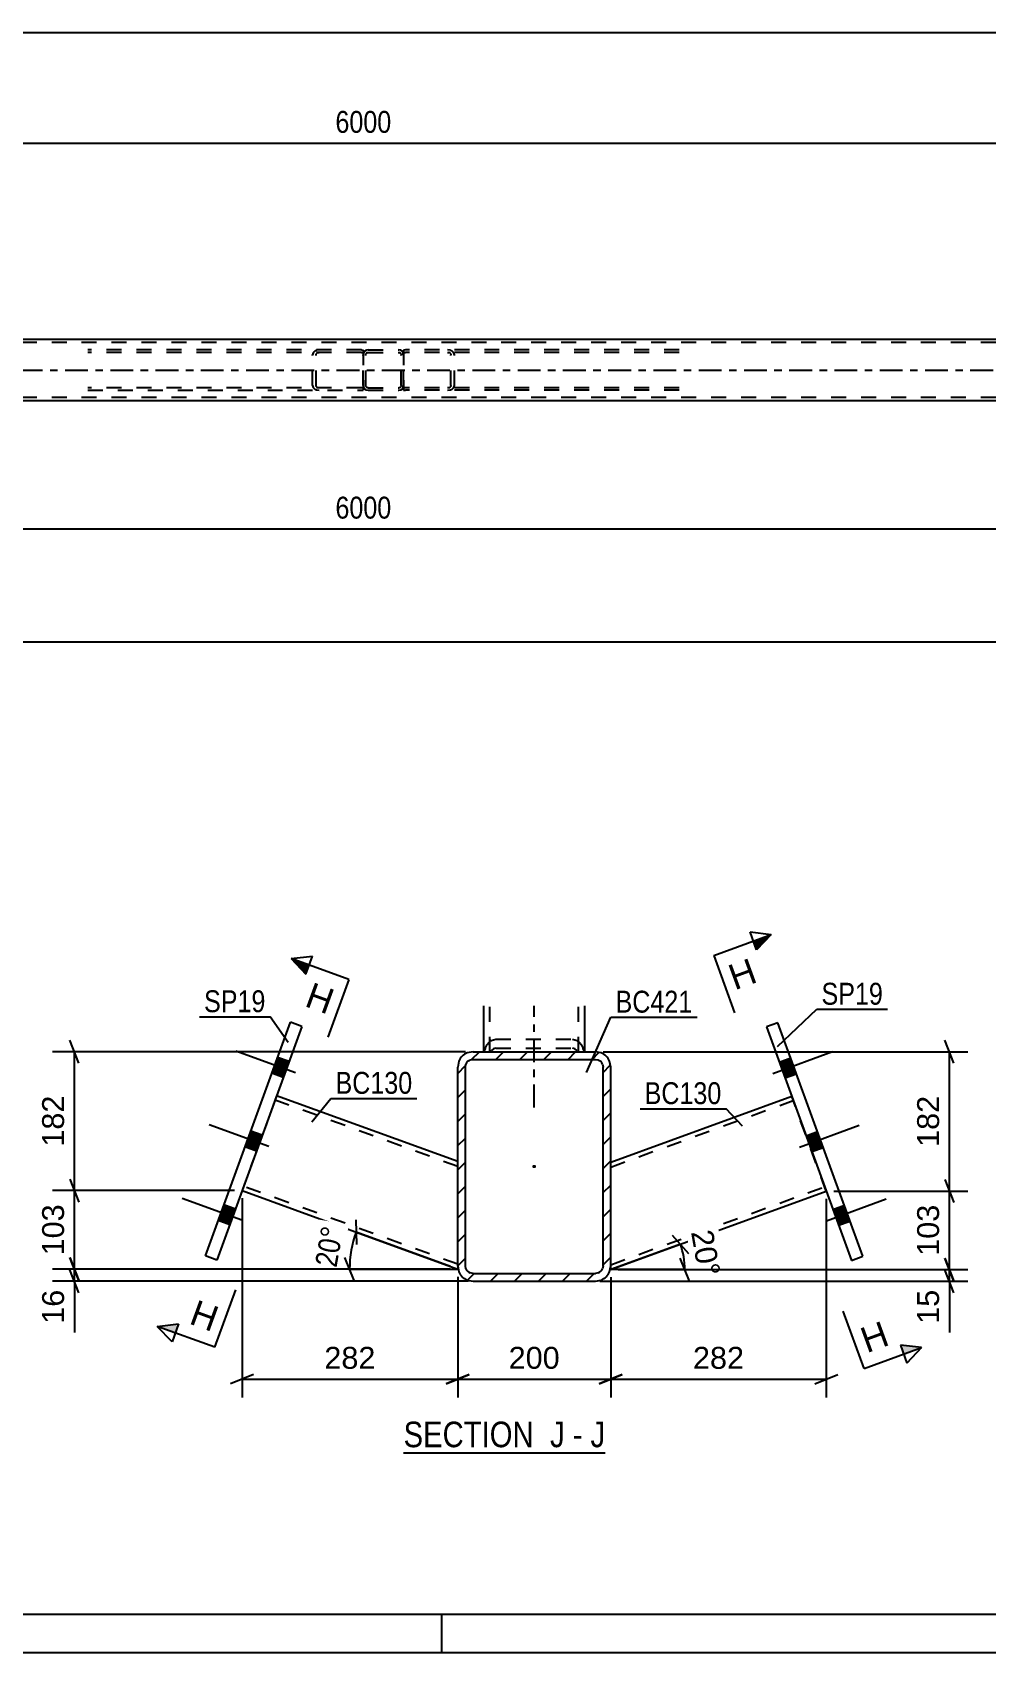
# Model space of a CAD drawing. Header units: millimetres. Extents: x -76 to 765, y -395 to 199.
# Drawn here: x 291.4 to 416.2, y -395 to -183.2 of the extents above; entities that cross this region are included whole.
import ezdxf

# ---------------------------------------------------------------- set-up
doc = ezdxf.new("R2010")
doc.units = ezdxf.units.MM
doc.linetypes.add('DXK_LINE_DOT2', pattern=[3.9198, 1.9599, -1.9599])
doc.linetypes.add('DXK_LINE_DOT3', pattern=[5.9187, 2.979, -0.9799, 0.9799, -0.9799])
doc.styles.add('Arial', font='ARIAL.TTF', dxfattribs={"height": 0.2})
doc.styles.add('Arial Narrow', font='ARIALN.TTF', dxfattribs={"height": 0.2})

# ---------------------------------------------------------------- blocks, each defined once
blk = doc.blocks.new('Unknown-761551795-1132')
at = {"color": 5, "linetype": 'Continuous'}
for p, q in [((-71.05, -390), (759.95, -390)), ((344.95, -395), (344.95, -390)), ((-76.05, -395), (764.95, -395))]:
    blk.add_line(p, q, dxfattribs=at)
blk = doc.blocks.new('Unknown-761551795-19 - 2111')
at = {"color": 6, "linetype": 'Continuous'}
blk.add_line((339.95, -368.9), (366.32, -368.9), dxfattribs=at)
at = {"color": 0, "linetype": 'Continuous'}
blk.add_wipeout([(358.06, -368.15), (358.06, -364.65), (339.95, -364.65), (339.95, -368.15)], dxfattribs=at)
at = {"color": 7, "linetype": 'Continuous', "style": 'Arial Narrow'}
blk.add_text('SECTION ', height=3.34, dxfattribs=at).set_placement((339.95, -368.15))
at = {"color": 0, "linetype": 'Continuous'}
blk.add_wipeout([(361.03, -368.15), (361.03, -364.65), (359.11, -364.65), (359.11, -368.15)], dxfattribs=at)
at = {"color": 7, "linetype": 'Continuous', "style": 'Arial Narrow'}
blk.add_text('J', height=3.34, dxfattribs=at).set_placement((359.11, -368.15))
at = {"color": 0, "linetype": 'Continuous'}
blk.add_wipeout([(363.35, -368.15), (363.35, -364.65), (362.08, -364.65), (362.08, -368.15)], dxfattribs=at)
at = {"color": 7, "linetype": 'Continuous', "style": 'Arial Narrow'}
blk.add_text('-', height=3.34, dxfattribs=at).set_placement((362.08, -368.15))
at = {"color": 0, "linetype": 'Continuous'}
blk.add_wipeout([(366.32, -368.15), (366.32, -364.65), (364.4, -364.65), (364.4, -368.15)], dxfattribs=at)
at = {"color": 7, "linetype": 'Continuous', "style": 'Arial Narrow'}
blk.add_text('J', height=3.34, dxfattribs=at).set_placement((364.4, -368.15))
blk = doc.blocks.new('Part-761551795-2194 - 2111')
at = {"color": 2, "linetype": 'Continuous'}
for p, q in [((367.03, -330.88), (390.7, -322.26)), ((367.03, -344.93), (395.22, -334.67)), ((367.03, -344.83), (367.03, -344.45)), ((367.03, -344.83), (367.03, -344.93))]:
    blk.add_line(p, q, dxfattribs=at)
at = {"color": 7, "linetype": 'DXK_LINE_DOT2'}
for p, q in [((367.03, -331.52), (390.91, -322.83)), ((395.22, -334.67), (390.7, -322.26)), ((367.03, -330.98), (367.03, -330.88)), ((367.03, -344.45), (367.03, -330.88)), ((367.03, -344.29), (395.01, -334.1))]:
    blk.add_line(p, q, dxfattribs=at)
blk = doc.blocks.new('Part-761551795-2114 - 2111')
at = {"color": 2, "linetype": 'Continuous'}
for p, q in [((350.43, -316.45), (350.43, -310.47)), ((363.63, -316.45), (363.63, -310.47))]:
    blk.add_line(p, q, dxfattribs=at)
at = {"color": 7, "linetype": 'DXK_LINE_DOT2'}
for p, q in [((351.23, -316.45), (351.23, -310.47)), ((362.83, -316.45), (362.83, -310.47)), ((351.41, -314.98), (352.03, -314.8)), ((352.03, -314.8), (362.03, -314.8)), ((362.03, -314.8), (362.64, -314.98)), ((350.43, -316.45), (363.63, -316.45)), ((350.52, -316.45), (350.55, -316.24)), ((351.46, -316.31), (351.4, -316.45)), ((351.72, -316.06), (351.46, -316.31)), ((352.03, -315.97), (351.72, -316.06)), ((352.03, -315.97), (362.03, -315.97)), ((362.33, -316.06), (362.03, -315.97)), ((362.59, -316.31), (362.33, -316.06)), ((362.65, -316.45), (362.59, -316.31)), ((363.5, -316.24), (363.53, -316.45))]:
    blk.add_line(p, q, dxfattribs=at)
at = {"color": 7, "linetype": 'DXK_LINE_DOT3'}
blk.add_line((357.03, -323.73), (357.03, -310.47), dxfattribs=at)
at = {"color": 7, "linetype": 'DXK_LINE_DOT2'}
for centre, start, end in [((352.62, -316.73), 124.4664, 166.7051), ((361.43, -316.73), 13.2949, 55.5336)]:
    blk.add_arc(centre, 2.13, start, end, dxfattribs=at)
blk = doc.blocks.new('Part-761551795-2204 - 2111')
at = {"color": 2, "linetype": 'Continuous'}
for p, q in [((314.03, -343.13), (325.15, -312.59)), ((326.65, -313.14), (315.53, -343.68)), ((326.65, -313.14), (325.15, -312.59)), ((315.53, -343.68), (314.03, -343.13))]:
    blk.add_line(p, q, dxfattribs=at)
blk = doc.blocks.new('Part-761551795-2140 - 2111')
at = {"color": 7, "linetype": 'DXK_LINE_DOT2'}
for p, q in [((323.35, -322.21), (318.83, -334.61)), ((347.03, -331.46), (323.14, -322.77)), ((347.03, -344.45), (347.03, -330.82)), ((347.03, -344.23), (319.04, -334.05))]:
    blk.add_line(p, q, dxfattribs=at)
at = {"color": 2, "linetype": 'Continuous'}
for p, q in [((347.03, -330.82), (323.35, -322.21)), ((318.83, -334.61), (347.03, -344.87)), ((347.03, -344.5), (347.03, -344.45)), ((347.03, -344.5), (347.03, -344.87))]:
    blk.add_line(p, q, dxfattribs=at)
blk = doc.blocks.new('Part-761551795-2199 - 2111')
at = {"color": 2, "linetype": 'Continuous'}
for p, q in [((388.9, -312.65), (387.4, -313.2)), ((387.4, -313.2), (398.52, -343.74)), ((400.02, -343.19), (388.9, -312.65)), ((398.52, -343.74), (400.02, -343.19))]:
    blk.add_line(p, q, dxfattribs=at)
blk = doc.blocks.new('Part-761551795-2232 - 2111')
at = {"linetype": 'Continuous'}
h = blk.add_hatch(dxfattribs=at)
h.set_pattern_fill('', scale=0.7, style=0, pattern_type=0)
h.set_pattern_definition([(45, (347.0256, -344.4485), (-1.57154, 1.57154), [])])
h.paths.add_polyline_path([(347.03, -318.45), (347.03, -344.45), (347.18, -345.21), (347.61, -345.86), (348.26, -346.3), (349.03, -346.45), (365.03, -346.45), (365.79, -346.3), (366.44, -345.86), (366.87, -345.21), (367.03, -344.45), (367.03, -318.45), (366.87, -317.68), (366.44, -317.03), (365.79, -316.6), (365.03, -316.45), (349.03, -316.45), (348.26, -316.6), (347.61, -317.03), (347.18, -317.68)])
h.paths.add_polyline_path([(348.32, -317.74), (348.64, -317.52), (349.03, -317.45), (365.03, -317.45), (365.41, -317.52), (365.73, -317.74), (365.95, -318.07), (366.03, -318.45), (366.03, -344.45), (365.95, -344.83), (365.73, -345.16), (365.41, -345.37), (365.03, -345.45), (349.03, -345.45), (348.64, -345.37), (348.32, -345.16), (348.1, -344.83), (348.03, -344.45), (348.03, -318.45), (348.1, -318.07)])
blk.add_hatch(color=30, dxfattribs=at).paths.add_polyline_path([(357.03, -331.55, -1), (357.03, -331.35, -1)])
at = {"color": 2, "linetype": 'Continuous'}
for p, q in [((347.18, -317.68), (347.03, -318.45)), ((349.03, -316.45), (348.26, -316.6)), ((348.64, -317.52), (349.03, -317.45)), ((349.03, -316.45), (365.03, -316.45)), ((349.03, -317.45), (365.03, -317.45)), ((365.79, -316.6), (365.03, -316.45)), ((365.03, -317.45), (365.41, -317.52)), ((367.03, -318.45), (366.87, -317.68)), ((347.03, -344.45), (347.03, -318.45)), ((348.03, -318.45), (348.1, -318.07)), ((348.03, -344.45), (348.03, -318.45)), ((365.95, -318.07), (366.03, -318.45)), ((366.03, -344.45), (366.03, -318.45)), ((367.03, -344.45), (367.03, -318.45)), ((347.03, -344.45), (347.18, -345.21)), ((348.1, -344.83), (348.03, -344.45)), ((366.03, -344.45), (365.95, -344.83)), ((366.87, -345.21), (367.03, -344.45)), ((348.26, -346.3), (349.03, -346.45)), ((349.03, -345.45), (348.64, -345.37)), ((349.03, -345.45), (365.03, -345.45)), ((349.03, -346.45), (365.03, -346.45)), ((365.41, -345.37), (365.03, -345.45)), ((365.03, -346.45), (365.79, -346.3))]:
    blk.add_line(p, q, dxfattribs=at)
at = {"color": 7, "linetype": 'DXK_LINE_DOT3'}
blk.add_line((357.03, -331.45), (357.03, -331.45), dxfattribs=at)
at = {"color": 30, "linetype": 'DXK_LINE_DOT3'}
blk.add_line((357.03, -331.45), (357.03, -331.45), dxfattribs=at)
at = {"color": 30, "linetype": 'Continuous'}
blk.add_circle((357.03, -331.45), 0.1, dxfattribs=at)
at = {"color": 2, "linetype": 'Continuous'}
for centre, radius, start, end in [((349.03, -318.45), 2, 112.5, 157.5), ((349.03, -318.45), 1, 112.5, 157.5), ((365.03, -318.45), 1, 22.5, 67.5), ((365.03, -318.45), 2, 22.5, 67.5), ((349.03, -344.45), 2, 202.5, 247.5), ((349.03, -344.45), 1, 202.5, 247.5), ((365.03, -344.45), 1, 292.5, 337.5), ((365.03, -344.45), 2, 292.5, 337.5)]:
    blk.add_arc(centre, radius, start, end, dxfattribs=at)
blk = doc.blocks.new('Bolt-761551795-2255 - 2111')
at = {"linetype": 'Continuous'}
for points in [[(389.08, -317.8), (389.83, -319.87), (391.33, -319.32), (390.58, -317.25)], [(389.08, -317.8), (389.83, -319.87), (391.33, -319.32), (390.58, -317.25)], [(389.08, -317.8), (389.83, -319.87), (391.33, -319.32), (390.58, -317.25)], [(392.58, -327.43), (393.33, -329.5), (394.84, -328.95), (394.09, -326.88)], [(392.58, -327.43), (393.33, -329.5), (394.84, -328.95), (394.09, -326.88)], [(396.09, -337.06), (396.84, -339.13), (398.34, -338.58), (397.59, -336.52)], [(396.09, -337.06), (396.84, -339.13), (398.34, -338.58), (397.59, -336.52)], [(396.09, -337.06), (396.84, -339.13), (398.34, -338.58), (397.59, -336.52)]]:
    blk.add_hatch(color=1, dxfattribs=at).paths.add_polyline_path(points)
at = {"color": 1, "linetype": 'Continuous'}
for p, q in [((388.23, -319.28), (396.03, -316.44)), ((388.23, -319.28), (396.03, -316.44)), ((388.23, -319.28), (396.03, -316.44)), ((389.08, -317.8), (390.58, -317.25)), ((389.08, -317.8), (390.58, -317.25)), ((389.08, -317.8), (390.58, -317.25)), ((389.83, -319.87), (391.33, -319.32)), ((389.83, -319.87), (391.33, -319.32)), ((389.83, -319.87), (391.33, -319.32)), ((391.74, -328.91), (399.54, -326.07)), ((391.74, -328.91), (399.54, -326.07)), ((392.58, -327.43), (394.09, -326.88)), ((392.58, -327.43), (394.09, -326.88)), ((393.33, -329.5), (394.84, -328.95)), ((393.33, -329.5), (394.84, -328.95)), ((395.24, -338.54), (403.04, -335.7)), ((395.24, -338.54), (403.04, -335.7)), ((395.24, -338.54), (403.04, -335.7)), ((396.09, -337.06), (397.59, -336.52)), ((396.09, -337.06), (397.59, -336.52)), ((396.09, -337.06), (397.59, -336.52)), ((396.84, -339.13), (398.34, -338.58)), ((396.84, -339.13), (398.34, -338.58)), ((396.84, -339.13), (398.34, -338.58))]:
    blk.add_line(p, q, dxfattribs=at)
blk = doc.blocks.new('Bolt-761551795-2256 - 2111')
at = {"linetype": 'Continuous'}
for points in [[(324.22, -319.81), (324.97, -317.74), (323.47, -317.19), (322.72, -319.26)], [(324.22, -319.81), (324.97, -317.74), (323.47, -317.19), (322.72, -319.26)], [(324.22, -319.81), (324.97, -317.74), (323.47, -317.19), (322.72, -319.26)], [(320.72, -329.44), (321.47, -327.37), (319.96, -326.83), (319.21, -328.89)], [(320.72, -329.44), (321.47, -327.37), (319.96, -326.83), (319.21, -328.89)], [(317.21, -339.07), (317.96, -337.01), (316.46, -336.46), (315.71, -338.53)], [(317.21, -339.07), (317.96, -337.01), (316.46, -336.46), (315.71, -338.53)], [(317.21, -339.07), (317.96, -337.01), (316.46, -336.46), (315.71, -338.53)]]:
    blk.add_hatch(color=1, dxfattribs=at).paths.add_polyline_path(points)
at = {"color": 1, "linetype": 'Continuous'}
for p, q in [((325.82, -319.22), (318.02, -316.38)), ((325.82, -319.22), (318.02, -316.38)), ((325.82, -319.22), (318.02, -316.38)), ((324.97, -317.74), (323.47, -317.19)), ((324.97, -317.74), (323.47, -317.19)), ((324.97, -317.74), (323.47, -317.19)), ((324.22, -319.81), (322.72, -319.26)), ((324.22, -319.81), (322.72, -319.26)), ((324.22, -319.81), (322.72, -319.26)), ((322.31, -328.85), (314.51, -326.01)), ((322.31, -328.85), (314.51, -326.01)), ((321.47, -327.37), (319.96, -326.83)), ((321.47, -327.37), (319.96, -326.83)), ((320.72, -329.44), (319.21, -328.89)), ((320.72, -329.44), (319.21, -328.89)), ((318.81, -338.48), (311.01, -335.65)), ((318.81, -338.48), (311.01, -335.65)), ((318.81, -338.48), (311.01, -335.65)), ((317.96, -337.01), (316.46, -336.46)), ((317.96, -337.01), (316.46, -336.46)), ((317.96, -337.01), (316.46, -336.46)), ((317.21, -339.07), (315.71, -338.53)), ((317.21, -339.07), (315.71, -338.53)), ((317.21, -339.07), (315.71, -338.53))]:
    blk.add_line(p, q, dxfattribs=at)
blk = doc.blocks.new('Part-761551795-2421 - 2381')
at = {"color": 7, "linetype": 'DXK_LINE_DOT2'}
for p, q in [((585.96, -223.74), (-41.68, -223.74)), ((585.96, -223.34), (-25.19, -223.34)), ((585.96, -230.94), (-41.68, -230.94))]:
    blk.add_line(p, q, dxfattribs=at)
at = {"color": 2, "linetype": 'Continuous'}
for p, q in [((454.82, -223.34), (219.84, -223.34)), ((454.81, -231.34), (219.86, -231.34))]:
    blk.add_line(p, q, dxfattribs=at)
at = {"color": 7, "linetype": 'DXK_LINE_DOT3'}
blk.add_line((-41.68, -227.34), (585.96, -227.34), dxfattribs=at)
blk = doc.blocks.new('Part-761551795-2501 - 2381')
at = {"color": 7, "linetype": 'DXK_LINE_DOT2'}
for p, q in [((334.43, -224.7), (298.66, -224.7)), ((334.43, -225.02), (298.66, -225.02)), ((328.12, -225.1), (328.06, -225.34)), ((328.06, -229.34), (328.06, -225.34)), ((328.5, -225.34), (328.53, -225.22)), ((328.5, -229.34), (328.5, -225.34)), ((328.93, -224.7), (328.6, -224.75)), ((328.77, -225.05), (328.93, -225.02)), ((334.43, -224.7), (334.68, -224.74)), ((334.43, -225.02), (334.59, -225.05)), ((334.59, -225.05), (334.68, -225.09)), ((334.68, -224.74), (334.68, -229.94)), ((334.43, -229.66), (298.66, -229.66)), ((298.66, -229.98), (334.43, -229.98)), ((328.06, -229.34), (328.12, -229.59)), ((328.53, -229.46), (328.5, -229.34)), ((328.6, -229.93), (328.93, -229.98)), ((328.93, -229.66), (328.77, -229.64)), ((334.59, -229.64), (334.43, -229.66)), ((334.43, -229.98), (334.68, -229.94)), ((334.68, -229.59), (334.59, -229.64))]:
    blk.add_line(p, q, dxfattribs=at)
for centre, radius, start, end in [((328.8, -225.53), 0.802, 104.5547, 147.5896), ((328.87, -225.43), 0.401, 104.5547, 147.5896), ((328.8, -229.16), 0.802, 212.4104, 255.4453), ((328.87, -229.25), 0.401, 212.4104, 255.4453)]:
    blk.add_arc(centre, radius, start, end, dxfattribs=at)
blk = doc.blocks.new('Part-761551795-2530 - 2381')
at = {"color": 7, "linetype": 'DXK_LINE_DOT2'}
for p, q in [((340.22, -224.7), (339.96, -224.74)), ((339.96, -224.74), (339.96, -229.94)), ((339.96, -225.09), (340.05, -225.05)), ((340.05, -225.05), (340.22, -225.02)), ((375.99, -224.7), (340.22, -224.7)), ((375.99, -225.02), (340.22, -225.02)), ((346.05, -224.75), (345.71, -224.7)), ((345.71, -225.02), (345.88, -225.05)), ((346.12, -225.22), (346.15, -225.34)), ((346.15, -229.34), (346.15, -225.34)), ((346.59, -225.34), (346.52, -225.1)), ((346.59, -229.34), (346.59, -225.34)), ((340.05, -229.64), (339.96, -229.59)), ((339.96, -229.94), (340.22, -229.98)), ((340.22, -229.66), (340.05, -229.64)), ((375.99, -229.66), (340.22, -229.66)), ((375.99, -229.98), (340.22, -229.98)), ((345.88, -229.64), (345.71, -229.66)), ((345.71, -229.98), (346.05, -229.93)), ((346.15, -229.34), (346.12, -229.46)), ((346.52, -229.59), (346.59, -229.34))]:
    blk.add_line(p, q, dxfattribs=at)
for centre, radius, start, end in [((345.78, -225.43), 0.401, 32.4106, 75.4454), ((345.84, -225.53), 0.802, 32.4106, 75.4454), ((345.78, -229.25), 0.401, 284.5546, 327.5894), ((345.84, -229.16), 0.802, 284.5546, 327.5894)]:
    blk.add_arc(centre, radius, start, end, dxfattribs=at)
blk = doc.blocks.new('Part-761551795-2535 - 2381')
at = {"color": 7, "linetype": 'DXK_LINE_DOT2'}
for p, q in [((334.73, -225.1), (334.68, -225.34)), ((334.68, -229.34), (334.68, -225.34)), ((335, -225.34), (335.03, -225.22)), ((335, -229.34), (335, -225.34)), ((335.32, -224.7), (335.08, -224.75)), ((335.2, -225.05), (335.32, -225.02)), ((335.32, -224.7), (339.32, -224.7)), ((335.32, -225.02), (339.32, -225.02)), ((339.57, -224.75), (339.32, -224.7)), ((339.32, -225.02), (339.44, -225.05)), ((339.62, -225.22), (339.64, -225.34)), ((339.64, -229.34), (339.64, -225.34)), ((339.96, -225.34), (339.91, -225.1)), ((339.96, -229.34), (339.96, -225.34)), ((334.68, -229.34), (334.73, -229.59)), ((335.03, -229.46), (335, -229.34)), ((335.08, -229.93), (335.32, -229.98)), ((335.32, -229.66), (335.2, -229.64)), ((335.32, -229.66), (339.32, -229.66)), ((335.32, -229.98), (339.32, -229.98)), ((339.44, -229.64), (339.32, -229.66)), ((339.32, -229.98), (339.57, -229.93)), ((339.64, -229.34), (339.62, -229.46)), ((339.91, -229.59), (339.96, -229.34))]:
    blk.add_line(p, q, dxfattribs=at)
for centre, radius, start, end in [((335.32, -225.34), 0.64, 112.5, 157.5), ((335.32, -225.34), 0.32, 112.5, 157.5), ((339.32, -225.34), 0.32, 22.5, 67.5), ((339.32, -225.34), 0.64, 22.5, 67.5), ((335.32, -229.34), 0.64, 202.5, 247.5), ((335.32, -229.34), 0.32, 202.5, 247.5), ((339.32, -229.34), 0.32, 292.5, 337.5), ((339.32, -229.34), 0.64, 292.5, 337.5)]:
    blk.add_arc(centre, radius, start, end, dxfattribs=at)
blk = doc.blocks.new('StraightDimension-761551795-20892 - 2111')
at = {"color": 7, "linetype": 'Continuous'}
for p, q in [((411.92, -317.95), (410.72, -314.95)), ((366.03, -316.45), (413.72, -316.45)), ((411.32, -334.67), (411.32, -316.45)), ((396.22, -334.67), (413.72, -334.67)), ((410.72, -333.17), (411.92, -336.17))]:
    blk.add_line(p, q, dxfattribs=at)
at = {"color": 0}
blk.add_wipeout([(410.57, -321.62), (406.37, -321.62), (406.37, -329.49), (410.57, -329.49)], dxfattribs=at)
at = {"color": 3, "style": 'Arial'}
blk.add_text('182', height=2.865, rotation=90.0002, dxfattribs=at).set_placement((409.97, -328.89))
blk = doc.blocks.new('StraightDimension-761551795-20925 - 2111')
at = {"color": 7, "linetype": 'Continuous'}
for p, q in [((346.03, -344.87), (294.05, -344.87)), ((296.3, -343.37), (297.5, -346.37)), ((297.5, -347.95), (296.3, -344.95)), ((296.9, -346.45), (296.9, -344.87)), ((348.43, -346.45), (294.05, -346.45))]:
    blk.add_line(p, q, dxfattribs=at)
at = {"color": 0}
blk.add_wipeout([(296.15, -346.97), (291.95, -346.97), (291.95, -352.62), (296.15, -352.62)], dxfattribs=at)
at = {"color": 7, "linetype": 'Continuous'}
blk.add_line((296.9, -346.45), (296.9, -353.15), dxfattribs=at)
blk.add_line((296.9, -346.45), (296.9, -353.15), dxfattribs=at)
at = {"color": 3, "style": 'Arial'}
blk.add_text('16', height=2.865, rotation=90.0002, dxfattribs=at).set_placement((295.55, -352.02))
blk = doc.blocks.new('StraightDimension-761551795-20923 - 2111')
at = {"color": 7, "linetype": 'Continuous'}
for p, q in [((297.5, -317.95), (296.3, -314.95)), ((348.03, -316.45), (294.05, -316.45)), ((296.9, -334.61), (296.9, -316.45)), ((317.83, -334.61), (294.05, -334.61)), ((296.3, -333.11), (297.5, -336.11))]:
    blk.add_line(p, q, dxfattribs=at)
at = {"color": 0}
blk.add_wipeout([(296.15, -321.59), (291.95, -321.59), (291.95, -329.46), (296.15, -329.46)], dxfattribs=at)
at = {"color": 3, "style": 'Arial'}
blk.add_text('182', height=2.865, rotation=90.0002, dxfattribs=at).set_placement((295.55, -328.86))
blk = doc.blocks.new('StraightDimension-761551795-2355 - 2111')
at = {"color": 7, "linetype": 'Continuous'}
for p, q in [((347.03, -345.87), (347.03, -361.65)), ((367.03, -345.93), (367.03, -361.65)), ((348.53, -358.65), (345.53, -359.85)), ((347.03, -359.25), (367.03, -359.25)), ((365.53, -359.85), (368.53, -358.65))]:
    blk.add_line(p, q, dxfattribs=at)
at = {"color": 0}
blk.add_wipeout([(360.96, -358.5), (360.96, -354.3), (353.09, -354.3), (353.09, -358.5)], dxfattribs=at)
at = {"color": 3, "style": 'Arial'}
blk.add_text('200', height=2.865, dxfattribs=at).set_placement((353.69, -357.9))
blk = doc.blocks.new('AngleDimension-761551795-2292 - 2111')
at = {"color": 7, "linetype": 'Continuous'}
for p, q in [((375.06, -340.41), (377.21, -342.82)), ((376.14, -341.61), (367.03, -344.93)), ((367.97, -344.59), (376.14, -341.61)), ((376.72, -344.93), (367.03, -344.93)), ((377.32, -346.43), (376.12, -343.43))]:
    blk.add_line(p, q, dxfattribs=at)
blk.add_arc((367.03, -344.93), 9.7, 0, 20, dxfattribs=at)
at = {"color": 0}
blk.add_wipeout([(378.09, -346.66), (382.23, -345.93), (380.97, -338.79), (376.83, -339.52)], dxfattribs=at)
at = {"color": 3, "style": 'Arial'}
blk.add_text('20°', height=2.865, rotation=-80.0021, dxfattribs=at).set_placement((377.53, -340.01))
blk = doc.blocks.new('StraightDimension-761551795-2345 - 2111')
at = {"color": 7, "linetype": 'Continuous'}
for p, q in [((395.22, -335.67), (395.22, -361.65)), ((367.03, -345.93), (367.03, -361.65)), ((368.53, -358.65), (365.53, -359.85)), ((367.03, -359.25), (395.22, -359.25)), ((393.72, -359.85), (396.72, -358.65))]:
    blk.add_line(p, q, dxfattribs=at)
at = {"color": 0}
blk.add_wipeout([(385.06, -358.5), (385.06, -354.3), (377.19, -354.3), (377.19, -358.5)], dxfattribs=at)
at = {"color": 3, "style": 'Arial'}
blk.add_text('282', height=2.865, dxfattribs=at).set_placement((377.79, -357.9))
blk = doc.blocks.new('StraightDimension-761551795-2365 - 2111')
at = {"color": 7, "linetype": 'Continuous'}
for p, q in [((318.83, -335.61), (318.83, -361.65)), ((347.03, -345.87), (347.03, -361.65)), ((320.33, -358.65), (317.33, -359.85)), ((318.83, -359.25), (347.03, -359.25)), ((345.53, -359.85), (348.53, -358.65))]:
    blk.add_line(p, q, dxfattribs=at)
at = {"color": 0}
blk.add_wipeout([(336.87, -358.5), (336.87, -354.3), (328.99, -354.3), (328.99, -358.5)], dxfattribs=at)
at = {"color": 3, "style": 'Arial'}
blk.add_text('282', height=2.865, dxfattribs=at).set_placement((329.59, -357.9))
blk = doc.blocks.new('AngleDimension-761551795-20877 - 2111')
at = {"color": 7, "linetype": 'Continuous'}
for p, q in [((333.69, -338.42), (333.79, -341.65)), ((346.09, -344.53), (333.74, -340.03)), ((333.74, -340.03), (347.03, -344.87)), ((333.49, -346.37), (332.29, -343.37)), ((332.89, -344.87), (347.03, -344.87))]:
    blk.add_line(p, q, dxfattribs=at)
blk.add_arc((347.03, -344.87), 14.14, 159.99, 180, dxfattribs=at)
at = {"color": 0}
blk.add_wipeout([(332.78, -339.08), (328.64, -338.35), (327.52, -344.71), (331.65, -345.44)], dxfattribs=at)
at = {"color": 3, "style": 'Arial Narrow'}
blk.add_text('20°', height=2.863, rotation=79.9964, dxfattribs=at).set_placement((331.17, -344.74))
blk = doc.blocks.new('StraightDimension-761551795-20893 - 2111')
at = {"color": 7, "linetype": 'Continuous'}
for p, q in [((396.22, -334.67), (413.72, -334.67)), ((410.72, -333.17), (411.92, -336.17)), ((411.32, -344.93), (411.32, -334.67)), ((368.03, -344.93), (413.72, -344.93)), ((411.92, -346.43), (410.72, -343.43))]:
    blk.add_line(p, q, dxfattribs=at)
at = {"color": 0}
blk.add_wipeout([(410.57, -335.86), (406.37, -335.86), (406.37, -343.73), (410.57, -343.73)], dxfattribs=at)
at = {"color": 3, "style": 'Arial'}
blk.add_text('103', height=2.865, rotation=90.0002, dxfattribs=at).set_placement((409.97, -343.13))
blk = doc.blocks.new('StraightDimension-761551795-20894 - 2111')
at = {"color": 7, "linetype": 'Continuous'}
for p, q in [((368.03, -344.93), (413.72, -344.93)), ((410.72, -343.43), (411.92, -346.43)), ((411.92, -347.95), (410.72, -344.95)), ((411.32, -346.45), (411.32, -344.93)), ((365.63, -346.45), (413.72, -346.45))]:
    blk.add_line(p, q, dxfattribs=at)
at = {"color": 0}
blk.add_wipeout([(410.57, -346.97), (406.37, -346.97), (406.37, -352.62), (410.57, -352.62)], dxfattribs=at)
at = {"color": 7, "linetype": 'Continuous'}
blk.add_line((411.32, -346.45), (411.32, -353.15), dxfattribs=at)
blk.add_line((411.32, -346.45), (411.32, -353.15), dxfattribs=at)
at = {"color": 3, "style": 'Arial'}
blk.add_text('15', height=2.865, rotation=90.0002, dxfattribs=at).set_placement((409.97, -352.02))
blk = doc.blocks.new('StraightDimension-761551795-20924 - 2111')
at = {"color": 7, "linetype": 'Continuous'}
for p, q in [((317.83, -334.61), (294.05, -334.61)), ((296.3, -333.11), (297.5, -336.11)), ((296.9, -344.87), (296.9, -334.61)), ((346.03, -344.87), (294.05, -344.87)), ((297.5, -346.37), (296.3, -343.37))]:
    blk.add_line(p, q, dxfattribs=at)
at = {"color": 0}
blk.add_wipeout([(296.15, -335.8), (291.95, -335.8), (291.95, -343.68), (296.15, -343.68)], dxfattribs=at)
at = {"color": 3, "style": 'Arial'}
blk.add_text('103', height=2.865, rotation=90.0002, dxfattribs=at).set_placement((295.55, -343.08))
blk = doc.blocks.new('StraightDimension-761551795-19127 - 2381')
at = {"color": 7, "linetype": 'Continuous'}
for p, q in [((454.69, -215.04), (454.69, -187.23)), ((214.69, -216.78), (214.69, -189.06)), ((216.19, -197.07), (213.19, -198.27)), ((214.69, -197.67), (454.69, -197.67)), ((453.19, -198.27), (456.19, -197.07))]:
    blk.add_line(p, q, dxfattribs=at)
at = {"color": 0, "linetype": 'Continuous'}
blk.add_wipeout([(454.09, -186.63), (449.89, -186.63), (449.89, -196.97), (454.09, -196.97)], dxfattribs=at)
at = {"color": 0}
blk.add_wipeout([(338.95, -196.92), (338.95, -192.72), (330.44, -192.72), (330.44, -196.92)], dxfattribs=at)
at = {"color": 3, "linetype": 'Continuous', "style": 'Arial Narrow'}
blk.add_text('12409', height=2.863, rotation=90.0002, dxfattribs=at).set_placement((453.49, -196.37))
at = {"color": 3, "style": 'Arial Narrow'}
blk.add_text('6000', height=2.863, dxfattribs=at).set_placement((331.04, -196.32))
blk = doc.blocks.new('StraightDimension-761551795-2540 - 2381')
at = {"color": 7, "linetype": 'Continuous'}
blk.add_line((-42.68, -183.19), (597.86, -183.19), dxfattribs=at)
blk = doc.blocks.new('StraightDimension-761551795-2678 - 2381')
at = {"color": 7, "linetype": 'Continuous'}
for p, q in [((214.69, -237.08), (214.69, -256.71)), ((454.69, -236.52), (454.69, -258.54)), ((216.19, -247.5), (213.19, -248.7)), ((453.19, -248.7), (456.19, -247.5)), ((214.69, -248.1), (454.69, -248.1))]:
    blk.add_line(p, q, dxfattribs=at)
at = {"color": 0}
blk.add_wipeout([(338.95, -247.35), (338.95, -243.15), (330.44, -243.15), (330.44, -247.35)], dxfattribs=at)
at = {"color": 0, "linetype": 'Continuous'}
blk.add_wipeout([(454.09, -248.8), (449.89, -248.8), (449.89, -259.14), (454.09, -259.14)], dxfattribs=at)
at = {"color": 3, "style": 'Arial Narrow'}
blk.add_text('6000', height=2.863, dxfattribs=at).set_placement((331.04, -246.75))
at = {"color": 3, "linetype": 'Continuous', "style": 'Arial Narrow'}
blk.add_text('12409', height=2.863, rotation=90.0002, dxfattribs=at).set_placement((453.49, -258.54))
blk = doc.blocks.new('StraightDimension-761551795-19341 - 2381')
at = {"color": 7, "linetype": 'Continuous'}
blk.add_line((-41.68, -262.85), (596.86, -262.85), dxfattribs=at)
blk = doc.blocks.new('Mark-761551795-2195 - 2111')
at = {"color": 0}
blk.add_wipeout([(402.64, -310.3), (402.64, -307.3), (394.6, -307.3), (394.6, -310.3)], dxfattribs=at)
blk.add_wipeout([(402.64, -310.3), (402.64, -307.3), (394.6, -307.3), (394.6, -310.3)], dxfattribs=at)
at = {"color": 30, "linetype": 'Continuous'}
for p, q in [((388.84, -315.77), (394, -310.9)), ((394, -310.9), (403.24, -310.9))]:
    blk.add_line(p, q, dxfattribs=at)
at = {"color": 3, "style": 'Arial Narrow'}
blk.add_text('SP19', height=2.863, dxfattribs=at).set_placement((394.6, -310.3))
blk = doc.blocks.new('SectionMark-761551795-2377 - 2111')
at = {"linetype": 'Continuous'}
blk.add_hatch(color=6, dxfattribs=at).paths.add_polyline_path([(405.34, -355.98), (404.91, -354.81), (407.68, -355.13)])
at = {"color": 6, "linetype": 'Continuous'}
for p, q in [((385.25, -300.79), (388.03, -301.11)), ((407.68, -355.13), (404.91, -354.81)), ((404.91, -354.81), (405.76, -357.16)), ((407.68, -355.13), (405.76, -357.16))]:
    blk.add_line(p, q, dxfattribs=at)
at = {"color": 0, "linetype": 'Continuous'}
for points in [[(386.41, -307.29), (385.21, -304), (382.05, -305.15), (383.24, -308.44)], [(403.68, -354.73), (402.48, -351.44), (399.31, -352.59), (400.51, -355.88)]]:
    blk.add_wipeout(points, dxfattribs=at)
at = {"linetype": 'Continuous'}
blk.add_hatch(color=6, dxfattribs=at).paths.add_polyline_path([(386.1, -303.14), (385.68, -301.97), (388.03, -301.11)])
at = {"color": 6, "linetype": 'Continuous'}
for p, q in [((380.51, -303.85), (388.03, -301.11)), ((386.1, -303.14), (385.25, -300.79)), ((388.03, -301.11), (386.1, -303.14)), ((380.51, -303.85), (383.24, -311.37)), ((400.17, -357.86), (397.43, -350.35)), ((400.17, -357.86), (407.68, -355.13))]:
    blk.add_line(p, q, dxfattribs=at)
at = {"color": 3, "linetype": 'Continuous', "style": 'Arial'}
for p in [(383.24, -308.44), (400.51, -355.88)]:
    blk.add_text('H', height=3.34, rotation=20.002, dxfattribs=at).set_placement(p)
blk = doc.blocks.new('Mark-761551795-2136 - 2111')
at = {"color": 0}
blk.add_wipeout([(341.1, -321.95), (341.1, -318.95), (331.05, -318.95), (331.05, -321.95)], dxfattribs=at)
blk.add_wipeout([(341.1, -321.95), (341.1, -318.95), (331.05, -318.95), (331.05, -321.95)], dxfattribs=at)
at = {"color": 30, "linetype": 'Continuous'}
for p, q in [((327.95, -325.6), (330.45, -322.55)), ((330.45, -322.55), (341.7, -322.55))]:
    blk.add_line(p, q, dxfattribs=at)
at = {"color": 3, "style": 'Arial Narrow'}
blk.add_text('BC130', height=2.863, dxfattribs=at).set_placement((331.05, -321.95))
blk = doc.blocks.new('Mark-761551795-2200 - 2111')
at = {"color": 0}
blk.add_wipeout([(321.9, -311.28), (321.9, -308.28), (313.86, -308.28), (313.86, -311.28)], dxfattribs=at)
blk.add_wipeout([(321.9, -311.28), (321.9, -308.28), (313.86, -308.28), (313.86, -311.28)], dxfattribs=at)
at = {"color": 30, "linetype": 'Continuous'}
for p in [(313.26, -311.88), (324.86, -315.26)]:
    blk.add_line(p, (322.5, -311.88), dxfattribs=at)
at = {"color": 3, "style": 'Arial Narrow'}
blk.add_text('SP19', height=2.863, dxfattribs=at).set_placement((313.86, -311.28))
blk = doc.blocks.new('Mark-761551795-2190 - 2111')
at = {"color": 0}
blk.add_wipeout([(381.52, -323.3), (381.52, -320.3), (371.47, -320.3), (371.47, -323.3)], dxfattribs=at)
blk.add_wipeout([(381.52, -323.3), (381.52, -320.3), (371.47, -320.3), (371.47, -323.3)], dxfattribs=at)
at = {"color": 30, "linetype": 'Continuous'}
for p in [(370.87, -323.9), (384.26, -326.2)]:
    blk.add_line(p, (382.12, -323.9), dxfattribs=at)
at = {"color": 3, "style": 'Arial Narrow'}
blk.add_text('BC130', height=2.863, dxfattribs=at).set_placement((371.47, -323.3))
blk = doc.blocks.new('Mark-761551795-2228 - 2111')
at = {"color": 0}
blk.add_wipeout([(377.72, -311.34), (377.72, -308.34), (367.67, -308.34), (367.67, -311.34)], dxfattribs=at)
blk.add_wipeout([(377.72, -311.34), (377.72, -308.34), (367.67, -308.34), (367.67, -311.34)], dxfattribs=at)
at = {"color": 30, "linetype": 'Continuous'}
for p, q in [((363.86, -319.18), (367.07, -311.94)), ((367.07, -311.94), (378.32, -311.94))]:
    blk.add_line(p, q, dxfattribs=at)
at = {"color": 3, "style": 'Arial Narrow'}
blk.add_text('BC421', height=2.863, dxfattribs=at).set_placement((367.67, -311.34))
blk = doc.blocks.new('SectionMark-761551795-2375 - 2111')
at = {"linetype": 'Continuous'}
blk.add_hatch(color=6, dxfattribs=at).paths.add_polyline_path([(310.53, -352.04), (310.1, -353.21), (307.75, -352.35)])
at = {"color": 6, "linetype": 'Continuous'}
for p, q in [((325.25, -304.28), (328.03, -303.96)), ((307.75, -352.35), (310.53, -352.04)), ((309.67, -354.38), (307.75, -352.35)), ((310.53, -352.04), (309.67, -354.38))]:
    blk.add_line(p, q, dxfattribs=at)
at = {"color": 0, "linetype": 'Continuous'}
for points in [[(330.03, -311.6), (331.23, -308.32), (328.06, -307.16), (326.87, -310.45)], [(314.93, -353.1), (316.13, -349.82), (312.96, -348.66), (311.76, -351.95)]]:
    blk.add_wipeout(points, dxfattribs=at)
at = {"linetype": 'Continuous'}
blk.add_hatch(color=6, dxfattribs=at).paths.add_polyline_path([(327.6, -305.13), (327.17, -306.31), (325.25, -304.28)])
at = {"color": 6, "linetype": 'Continuous'}
for p, q in [((332.77, -307.01), (325.25, -304.28)), ((325.25, -304.28), (327.17, -306.31)), ((327.17, -306.31), (328.03, -303.96)), ((332.77, -307.01), (330.03, -314.53)), ((315.27, -355.09), (318.01, -347.57)), ((315.27, -355.09), (307.75, -352.35))]:
    blk.add_line(p, q, dxfattribs=at)
at = {"color": 3, "linetype": 'Continuous', "style": 'Arial'}
for p in [(326.87, -310.45), (311.76, -351.95)]:
    blk.add_text('H', height=3.34, rotation=-20.002, dxfattribs=at).set_placement(p)

msp = doc.modelspace()

# ---------------------------------------------------------------- block references
for name in ['Unknown-761551795-1132', 'Part-761551795-2421 - 2381', 'Part-761551795-2501 - 2381', 'Part-761551795-2535 - 2381', 'Part-761551795-2530 - 2381', 'Part-761551795-2114 - 2111', 'Part-761551795-2204 - 2111', 'Part-761551795-2199 - 2111', 'Bolt-761551795-2256 - 2111', 'Part-761551795-2232 - 2111', 'Bolt-761551795-2255 - 2111', 'Part-761551795-2140 - 2111', 'Part-761551795-2194 - 2111']:
    msp.add_blockref(name, (0, 0))

# ---------------------------------------------------------------- next in the draw order: block references
for name in ['StraightDimension-761551795-19127 - 2381', 'StraightDimension-761551795-2678 - 2381', 'StraightDimension-761551795-20923 - 2111', 'StraightDimension-761551795-20892 - 2111', 'StraightDimension-761551795-20925 - 2111', 'Unknown-761551795-19 - 2111']:
    msp.add_blockref(name, (0, 0))

# ---------------------------------------------------------------- next in the draw order: block references
for name in ['StraightDimension-761551795-2540 - 2381', 'StraightDimension-761551795-19341 - 2381', 'Mark-761551795-2200 - 2111', 'Mark-761551795-2228 - 2111', 'Mark-761551795-2195 - 2111', 'Mark-761551795-2136 - 2111', 'StraightDimension-761551795-2355 - 2111']:
    msp.add_blockref(name, (0, 0))

# ---------------------------------------------------------------- next in the draw order: block references
for name in ['StraightDimension-761551795-2365 - 2111', 'AngleDimension-761551795-2292 - 2111']:
    msp.add_blockref(name, (0, 0))

# ---------------------------------------------------------------- next in the draw order: block references
for name in ['StraightDimension-761551795-2345 - 2111', 'AngleDimension-761551795-20877 - 2111']:
    msp.add_blockref(name, (0, 0))

# ---------------------------------------------------------------- next in the draw order: block references
for name in ['StraightDimension-761551795-20924 - 2111', 'StraightDimension-761551795-20893 - 2111']:
    msp.add_blockref(name, (0, 0))

# ---------------------------------------------------------------- next in the draw order: block references
for name in ['SectionMark-761551795-2375 - 2111', 'StraightDimension-761551795-20894 - 2111']:
    msp.add_blockref(name, (0, 0))

# ---------------------------------------------------------------- next in the draw order: block references
msp.add_blockref('SectionMark-761551795-2377 - 2111', (0, 0))

# ---------------------------------------------------------------- next in the draw order: block references
msp.add_blockref('Mark-761551795-2190 - 2111', (0, 0))

doc.saveas('drawing.dxf')
